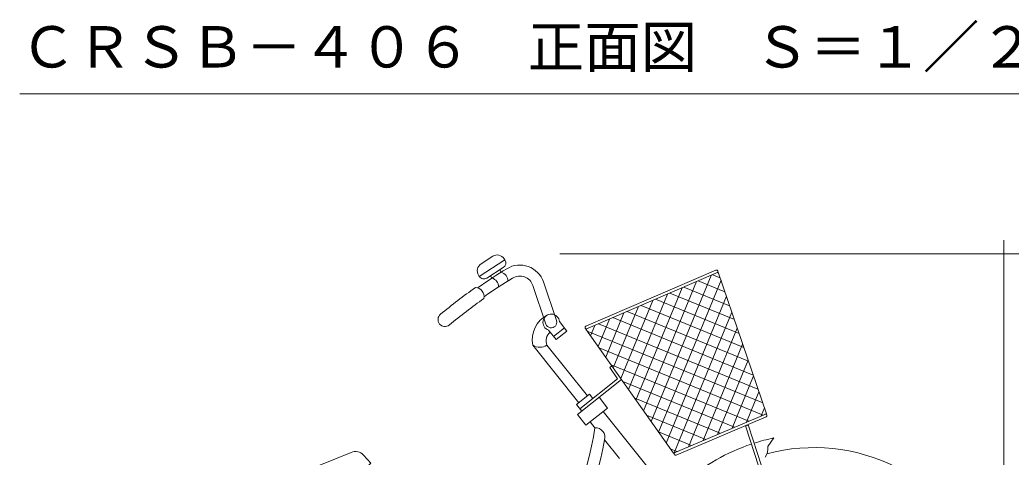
# Model space of a CAD drawing. Units: millimetres, scale not verified. Extents: x -5740 to 5740, y -4020 to 4020.
# Drawn here: x -1477 to 314, y -1371 to -580 of the extents above; entities that cross this region are included whole.
import ezdxf
from ezdxf.enums import TextEntityAlignment as Align

# ---------------------------------------------------------------- set-up
doc = ezdxf.new("R2010")
doc.units = ezdxf.units.MM
doc.header["$LTSCALE"] = 10
doc.linetypes.add('DOUBLE_CHAIN2', pattern=[12.8, 9, -1, 0.6, -0.6, 0.6, -1])
for name, color, linetype, lineweight in [('0-0_0', 2, 'DOUBLE_CHAIN2', 18), ('0-2_2_0_BOLD', 7, 'Continuous', 18), ('0-5_2_5_DIM', 3, 'Continuous', 18), ('0-6_2_6_HATCH', 6, 'Continuous', 18)]:
    doc.layers.add(name, color=color, linetype=linetype, lineweight=lineweight)
doc.styles.add('ＭＳ ゴシック', font='')
doc.styles.get('ＭＳ ゴシック').set_extended_font_data('MS Gothic')

# ---------------------------------------------------------------- blocks, each defined once
blk = doc.blocks.new('jj2')
at = {"layer": '0-6_2_6_HATCH'}
for p, q in [((15438.42, 3212.73), (15417.32, 3199.26)), ((15427.92, 3173.4), (15457.42, 3192.25)), ((15412.82, 3178.54), (15414.12, 3176.43)), ((15436.92, 3173.28), (15434.22, 3177.44)), ((15451.12, 3188.21), (15453.72, 3184.05)), ((15606.82, 3086.32), (15841.82, 3187.52)), ((15845.92, 3183.84), (15606.92, 3080.93)), ((15724.52, 2913.8), (15832.92, 3178.24)), ((15835.42, 3179.3), (15849.42, 3173.55)), ((15932.82, 2928.03), (15845.92, 3183.84)), ((15511.02, 3159.89), (15534.62, 3090.03)), ((15553.52, 3096.43), (15529.92, 3166.29)), ((15697.22, 2952.61), (15780.42, 3155.64)), ((15710.92, 2933.2), (15806.72, 3166.94)), ((15738.22, 2894.4), (15850.92, 3169.3)), ((15784.02, 3157.16), (15866.52, 3123.33)), ((15809.72, 3168.23), (15858.02, 3148.44)), ((15683.52, 2972.02), (15754.22, 3144.34)), ((15732.52, 3135.01), (15883.52, 3073.11)), ((15751.82, 2874.99), (15860.72, 3140.46)), ((15758.22, 3146.09), (15875.02, 3098.22)), ((15656.22, 3010.83), (15701.72, 3121.74)), ((15669.92, 2991.42), (15727.92, 3133.04)), ((15706.82, 3123.94), (15892.12, 3047.99)), ((15628.92, 3049.64), (15649.22, 3099.14)), ((15642.62, 3030.23), (15675.42, 3110.44)), ((15655.42, 3101.8), (15909.12, 2997.77)), ((15681.12, 3112.87), (15900.62, 3022.88)), ((15766.12, 2857.12), (15870.52, 3111.62)), ((15548.32, 3067.84), (15567.92, 3083.41)), ((15615.22, 3069.04), (15622.92, 3087.84)), ((15629.62, 3090.73), (15917.62, 2972.66)), ((15792.32, 2868.26), (15880.32, 3082.78)), ((15553.02, 3061.98), (15539.42, 3078.96)), ((15606.92, 3080.93), (15764.82, 2856.56)), ((15609.32, 3077.44), (15926.22, 2947.55)), ((15593.72, 2947.65), (15510.82, 3051.92)), ((15536.42, 3051.86), (15609.42, 2960.11)), ((15630.72, 3047.06), (15927.02, 2925.58)), ((15818.52, 2879.4), (15890.02, 3053.94)), ((15649.72, 3011.37), (15653.62, 3014.49)), ((15664.12, 2990.9), (15649.72, 3011.37)), ((15652.12, 3016.67), (15901.22, 2914.57)), ((15844.72, 2890.54), (15899.82, 3025.1)), ((15870.92, 2901.68), (15909.62, 2996.26)), ((15670.92, 2989.92), (15591.32, 2926.58)), ((15596.02, 2936.72), (15664.12, 2990.9)), ((15673.52, 2986.29), (15875.32, 2903.57)), ((15613.32, 2963.22), (15589.82, 2944.54)), ((15619.52, 2955.39), (15613.32, 2963.22)), ((15646.02, 2938.15), (15630.52, 2957.71)), ((15694.92, 2955.91), (15849.42, 2892.56)), ((15897.02, 2912.82), (15919.42, 2967.42)), ((15589.82, 2944.54), (15599.22, 2932.8)), ((15606.92, 2907.02), (15646.02, 2938.15)), ((15923.22, 2923.96), (15929.22, 2938.58)), ((15591.32, 2926.58), (15606.92, 2907.02)), ((15638.22, 2931.92), (15724.42, 2823.56)), ((15716.32, 2925.52), (15823.52, 2881.55)), ((15764.82, 2856.56), (15932.82, 2928.03)), ((15769.62, 2853.17), (15932.32, 2922.38)), ((15623.12, 2902.74), (15614.72, 2913.24)), ((16013.62, 2545.44), (15895.72, 2904.34)), ((15900.52, 2905.9), (16018.42, 2547)), ((15737.72, 2895.14), (15797.72, 2870.54)), ((15935.42, 2868.83), (15946.22, 2884.14)), ((15667.52, 2846.95), (15640.62, 2880.77)), ((15182.82, 2858.13), (15097.82, 2823.53)), ((15759.02, 2864.76), (15771.82, 2859.53))]:
    blk.add_line(p, q, dxfattribs=at)
for points in [[(15414.12, 3176.43), (15460.42, 3206.07), (15459.12, 3208.17)], [(15553.02, 3061.98), (15572.52, 3077.54), (15559.02, 3094.53)], [(15130.02, 2752.88), (15218.42, 2838.87), (15204.92, 2853.31)]]:
    blk.add_lwpolyline(points, dxfattribs=at)
for centre, radius, start, end in [((15446.42, 3200.09), 15, 32.60352, 122.60352), ((15425.42, 3186.62), 15, 122.60352, 212.6035), ((15984.12, 2336.3), 1000, 121.34827, 124.98106), ((15452.02, 3200.68), 10, 302.60223, 32.60222), ((15487.32, 3151.89), 45, 18.66747, 121.34784), ((15422.52, 3181.82), 10, 212.60222, 302.60223), ((15984.12, 2336.3), 980, 121.34825, 124.94135), ((15432.92, 3157.73), 16, 358.26431, 75.44795), ((15449.72, 3168.5), 16, 358.13428, 75.44795), ((15487.32, 3151.89), 25, 18.66783, 121.34821), ((15842.82, 3185.22), 2.5, 293.29413, 113.29411), ((15984.12, 2336.3), 1002.5, 125.13414, 129.67982), ((15406.82, 3140.09), 16, 346.25162, 88.53343), ((15984.12, 2336.3), 977.5, 125.07634, 129.67982), ((15352.02, 3098.23), 12.5, 129.67975, 309.67975), ((15559.82, 3061.95), 50, 116.62787, 191.57205), ((15544.12, 3093.23), 15, 4.95367, 252.06828), ((15544.12, 3093.23), 10, 198.66705, 18.66705), ((15607.72, 3084.02), 2.5, 113.29411, 293.2941), ((15554.72, 3059.89), 20, 128.65759, 203.67191), ((15523.62, 3073.36), 25, 239.05904, 300.67233), ((15931.32, 2924.68), 2.5, 27.34714, 113.05237), ((15931.32, 2924.68), 2.5, 293.05237, 18.75758), ((14893.02, 3020.56), 739.5, 309.32281, 350.83228), ((15623.72, 2885.25), 17.5, 345.15051, 91.87221), ((15898.12, 2905.12), 2.5, 18.18915, 198.18913), ((16019.22, 2536.53), 355.2, 101.86415, 107.78279), ((14893.02, 3020.56), 760.5, 309.2453, 349.4075), ((16019.22, 2536.53), 330.2, 218.31075, 105.0246), ((16019.22, 2536.53), 355.2, 108.58932, 131.24156), ((15905.52, 2866.03), 30, 326.34015, 5.35295), ((15190.32, 2839.6), 20, 43.27327, 112.14854), ((15768.62, 2855.47), 2.5, 113.05237, 190.9576), ((15768.62, 2855.47), 2.5, 215.14713, 293.05237)]:
    blk.add_arc(centre, radius, start, end, dxfattribs=at)

msp = doc.modelspace()

# ---------------------------------------------------------------- linework, layer by layer
at = {"layer": '0-2_2_0_BOLD'}
msp.add_line((301, -978.3), (301, -2332.81), dxfattribs=at)
at = {"layer": '0-5_2_5_DIM'}
for p, q in [((802.73, -713.31), (-1477.27, -713.31)), ((-501.4, -1002.81), (811, -1002.81))]:
    msp.add_line(p, q, dxfattribs=at)

# ---------------------------------------------------------------- block references
at = {"layer": '0-0_0'}
msp.add_blockref('jj2', (-16061.12, -4220), dxfattribs=at)

# ---------------------------------------------------------------- texts
at = {"layer": '0-5_2_5_DIM', "color": 7, "style": 'ＭＳ ゴシック'}
msp.add_text('ＣＲＳＢ－４０６\u3000正面図\u3000Ｓ＝１／２０', height=74.78, dxfattribs=at).set_placement((-1477.27, -688.31), align=Align.BOTTOM_LEFT)

doc.saveas('drawing.dxf')
